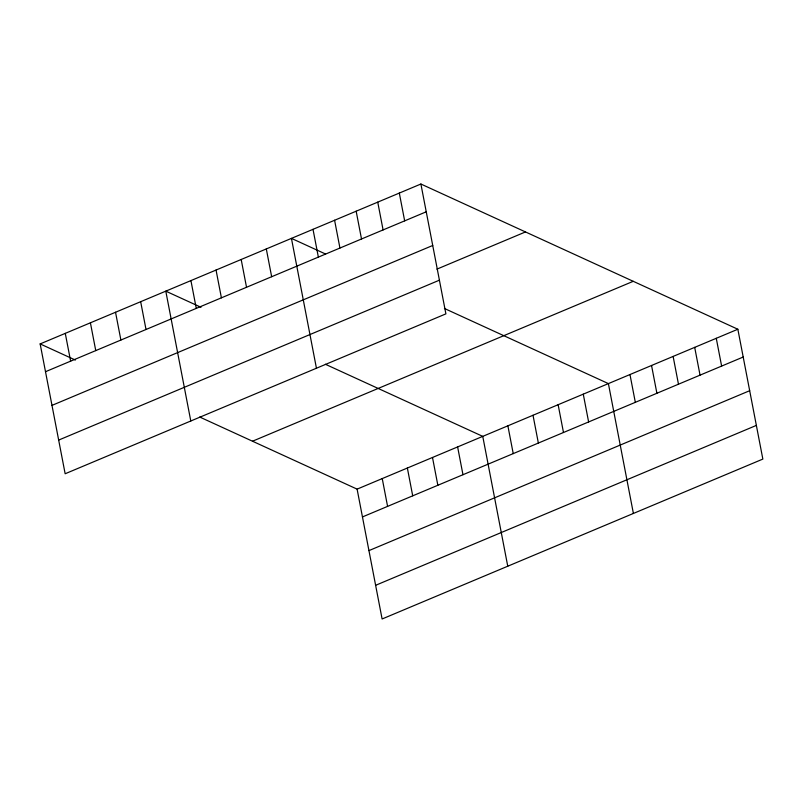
<?xml version="1.0" encoding="UTF-8"?>
<svg xmlns="http://www.w3.org/2000/svg" width="803" height="803" viewBox="0 0 803 803"><rect width="100%" height="100%" fill="white"/><g stroke="black" fill="none" stroke-linecap="round" stroke-linejoin="round"><path stroke-width="1.2" d="M420.892 184.017L445.896 313.863L65.153 473.76L40.15 343.915L420.892 184.017L737.847 329.24L762.85 459.085L382.108 618.983L357.104 489.137L199.726 417.038M45.5 371.709L426.242 211.801M51.984 405.385L432.727 245.477M436.912 269.135L525.483 231.937M58.669 440.084L439.412 280.177M252.513 441.218L633.246 281.311M357.104 489.137L737.847 329.24M362.464 516.931L743.197 357.024M368.948 550.607L749.681 390.7M375.623 585.307L756.366 425.399M325.586 254.029L291.439 238.381L316.442 368.226M444.42 308.472L608.393 383.603L633.396 513.448M201.011 307.288L165.789 291.148L190.793 420.993M325.376 364.261L482.754 436.37L507.757 566.215M40.15 343.915L75.372 360.055M716.266 338.294L721.626 366.088M694.695 347.358L700.045 375.152M673.125 356.422L678.475 384.205M651.544 365.485L656.894 393.269M629.974 374.539L635.324 402.333M583.269 394.153L588.619 421.946M558.135 404.712L563.485 432.496M533.011 415.261L538.361 443.055M507.877 425.821L513.227 453.605M457.62 446.93L462.97 474.714M399.312 193.071L404.662 220.865M432.496 457.479L437.846 485.273M377.741 202.135L383.091 229.929M407.362 468.039L412.712 495.822M356.161 211.199L361.511 238.983M334.59 220.263L339.94 248.047M382.238 478.588L387.588 506.382M313.009 229.317L318.359 257.111M266.305 248.94L271.655 276.724M241.181 259.489L246.531 287.283M216.047 270.039L221.407 297.833M190.923 280.598L196.273 308.382M140.666 301.707L146.016 329.491M115.532 312.257L120.892 340.05M90.408 322.816L95.758 350.6M65.274 333.365L70.634 361.159"/></g></svg>
